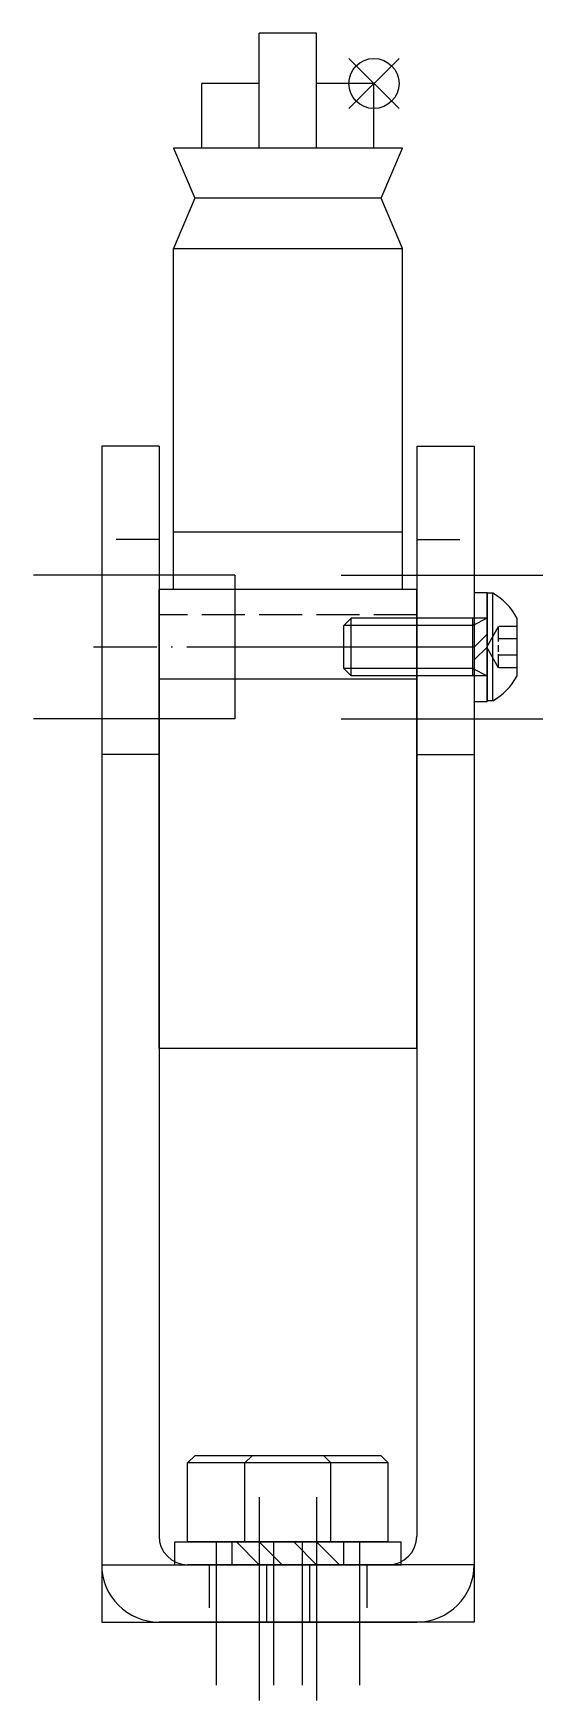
# Model space of a CAD drawing. Extents: x 456 to 492, y 751 to 867.
import ezdxf

# ---------------------------------------------------------------- set-up
doc = ezdxf.new("R2010")
doc.units = 0
doc.header["$MEASUREMENT"] = 0
doc.linetypes.add('CENTER', pattern=[22, 20, -1, 0, -1])
doc.linetypes.add('DASHED', pattern=[4, 3, -1])
doc.layers.get('0').update_dxf_attribs({"linetype": 'CONTINUOUS'})
doc.layers.add('$PARTREF_BOM', color=7, linetype='CONTINUOUS')
doc.styles.get("Standard").update_dxf_attribs({"font": 'txt.shx', "bigfont": 'chineset.shx'})

# ---------------------------------------------------------------- blocks, each defined once
blk = doc.blocks.new('PARTREF')
at = {"layer": '$PARTREF_BOM', "color": 2}
for p, q in [((-1.75, -1.75), (1.75, 1.75)), ((-1.75, 1.75), (1.75, -1.75))]:
    blk.add_line(p, q, dxfattribs=at)
blk.add_circle((0, 0), 1.75, dxfattribs=at)
at = {"layer": '$PARTREF_BOM', "color": 2, "flags": 1}
for tag, p in [('TAG15', (5.59, -4.74)), ('TAG5', (-16.09, -4.95)), ('TAG10', (-5.65, -5)), ('TAG4', (-16.09, -8.95)), ('TAG9', (-5.65, -9)), ('TAG14', (5.59, -8.74)), ('TAG3', (-16.09, -12.95)), ('TAG13', (5.59, -12.74)), ('TAG8', (-5.65, -13)), ('TAG2', (-16.09, -16.95)), ('TAG7', (-5.65, -17)), ('TAG12', (5.59, -16.74)), ('TAG1', (-16.09, -20.95)), ('TAG6', (-5.65, -21)), ('TAG11', (5.59, -20.74))]:
    blk.add_attdef(tag, p, '', height=2.5, dxfattribs=at)

msp = doc.modelspace()

# ---------------------------------------------------------------- linework, layer by layer
at = {"color": 7, "linetype": 'CONTINUOUS'}
for p, q in [((476.14, 867.45), (472.14, 867.45)), ((472.14, 859.45), (472.14, 867.45)), ((476.14, 859.45), (476.14, 867.45)), ((472.14, 863.95), (468.14, 863.95)), ((468.14, 859.45), (468.14, 863.95)), ((480.14, 863.95), (476.14, 863.95)), ((480.14, 859.45), (480.14, 863.95)), ((466.14, 859.45), (467.64, 855.95)), ((482.14, 859.45), (466.14, 859.45)), ((480.64, 855.95), (482.14, 859.45)), ((467.64, 855.95), (466.14, 852.45)), ((480.64, 855.95), (467.64, 855.95)), ((482.14, 852.45), (480.64, 855.95)), ((466.14, 852.45), (482.14, 852.45)), ((466.14, 828.65), (466.14, 852.45)), ((482.14, 828.65), (482.14, 852.45)), ((465.14, 838.65), (461.14, 838.65)), ((461.14, 838.65), (461.14, 760.65)), ((465.14, 838.65), (465.14, 762.65)), ((483.14, 838.65), (487.14, 838.65)), ((483.14, 838.65), (483.14, 762.65)), ((487.14, 838.65), (487.14, 760.65)), ((482.14, 832.65), (466.14, 832.65)), ((470.44, 829.65), (470.44, 819.65)), ((483.14, 828.65), (465.14, 828.65)), ((465.14, 796.65), (465.14, 828.65)), ((483.14, 796.65), (483.14, 828.65)), ((487.14, 828.45), (488.04, 828.45)), ((487.14, 828.45), (487.14, 820.85)), ((488.04, 828.45), (488.04, 820.85)), ((488.44, 828.4), (488.04, 828.4)), ((488.04, 820.9), (488.04, 828.4)), ((488.44, 820.9), (488.44, 828.4)), ((478.04, 826.15), (478.54, 826.65)), ((478.04, 823.15), (478.04, 826.15)), ((487.04, 826.15), (478.04, 826.15)), ((478.54, 822.65), (478.54, 826.65)), ((488.04, 826.65), (478.54, 826.65)), ((487.04, 822.65), (487.04, 826.65)), ((488.04, 826.65), (487.04, 826.15)), ((488.44, 823.15), (488.44, 826.15)), ((488.84, 825.03), (488.84, 826.09)), ((490.14, 826.09), (488.88, 826.09)), ((490.14, 822.65), (490.14, 826.65)), ((488.04, 825.55), (487.14, 824.65)), ((488.04, 824.65), (487.14, 823.75)), ((488.84, 823.2), (488.01, 824.65)), ((488.84, 824.32), (488.84, 824.79)), ((488.84, 823.2), (488.84, 824.16)), ((490.14, 824.07), (488.84, 824.07)), ((483.14, 822.4), (465.14, 822.4)), ((478.54, 822.65), (478.04, 823.15)), ((487.04, 823.15), (478.04, 823.15)), ((488.04, 822.65), (478.54, 822.65)), ((487.04, 823.15), (488.04, 822.65)), ((487.14, 820.85), (488.04, 820.85)), ((488.44, 820.9), (488.04, 820.9)), ((470.44, 819.65), (456.37, 819.65)), ((477.85, 819.65), (491.92, 819.65)), ((465.14, 817.15), (461.14, 817.15)), ((483.14, 817.15), (487.14, 817.15)), ((483.14, 796.65), (465.14, 796.65)), ((467.14, 767.75), (467.64, 768.25)), ((467.14, 762.25), (467.14, 767.75)), ((477.14, 767.75), (467.14, 767.75)), ((476.64, 768.25), (467.64, 768.25)), ((471.14, 767.75), (471.64, 768.25)), ((471.14, 762.25), (471.14, 767.75)), ((481.14, 767.75), (471.14, 767.75)), ((480.64, 768.25), (471.64, 768.25)), ((477.14, 767.75), (476.64, 768.25)), ((477.14, 762.25), (477.14, 767.75)), ((481.14, 767.75), (480.64, 768.25)), ((481.14, 762.25), (481.14, 767.75)), ((466.24, 760.65), (466.24, 762.25)), ((466.24, 762.25), (478.04, 762.25)), ((477.14, 762.25), (467.14, 762.25)), ((469.14, 762.25), (469.14, 752.25)), ((470.24, 760.65), (470.24, 762.25)), ((470.24, 762.25), (482.04, 762.25)), ((470.54, 762.25), (472.14, 760.65)), ((481.14, 762.25), (471.14, 762.25)), ((472.14, 762.25), (473.74, 760.65)), ((473.14, 762.25), (473.14, 752.25)), ((474.54, 762.25), (476.14, 760.65)), ((475.14, 762.25), (475.14, 752.25)), ((476.14, 762.25), (477.74, 760.65)), ((478.04, 760.65), (478.04, 762.25)), ((479.14, 762.25), (479.14, 752.25)), ((482.04, 760.65), (482.04, 762.25)), ((461.14, 760.65), (461.14, 756.65)), ((461.14, 760.65), (481.14, 760.65)), ((466.24, 760.65), (478.04, 760.65)), ((487.14, 760.65), (467.14, 760.65)), ((470.24, 760.65), (482.04, 760.65)), ((472.64, 760.65), (472.64, 756.65)), ((475.64, 760.65), (475.64, 756.65)), ((487.14, 760.65), (487.14, 756.65)), ((461.14, 756.65), (483.14, 756.65)), ((487.14, 756.65), (465.14, 756.65))]:
    msp.add_line(p, q, dxfattribs=at)
at = {"color": 3, "linetype": 'DASHED'}
for p, q in [((465.14, 832.15), (461.14, 832.15)), ((483.14, 832.15), (487.14, 832.15)), ((483.14, 826.9), (465.14, 826.9)), ((488.01, 824.65), (488.84, 826.09)), ((490.14, 825.22), (488.84, 825.22)), ((490.14, 823.2), (488.88, 823.2)), ((468.64, 760.65), (468.64, 756.65)), ((479.64, 760.65), (479.64, 756.65))]:
    msp.add_line(p, q, dxfattribs=at)
at = {"color": 1, "linetype": 'CENTER'}
for p, q in [((470.44, 829.65), (456.37, 829.65)), ((477.85, 829.65), (491.92, 829.65)), ((487.09, 824.65), (460.57, 824.65)), ((472.14, 765.37), (472.14, 751.17)), ((476.14, 765.37), (476.14, 751.17))]:
    msp.add_line(p, q, dxfattribs=at)
at = {"color": 7, "linetype": 'CONTINUOUS'}
for centre, radius, start, end in [((486.33, 824.65), 4.3, 27.6991, 60.6399), ((486.33, 824.65), 4.3, 299.3601, 332.3009), ((467.14, 762.65), 2, 180, 270), ((481.14, 762.65), 2, 270, 0), ((465.14, 760.65), 4, 180, 270), ((483.14, 760.65), 4, 270, 0)]:
    msp.add_arc(centre, radius, start, end, dxfattribs=at)

# ---------------------------------------------------------------- block references
at = {"color": 7}
msp.add_blockref('PARTREF', (480.14, 863.95), dxfattribs=at)

doc.saveas('drawing.dxf')
